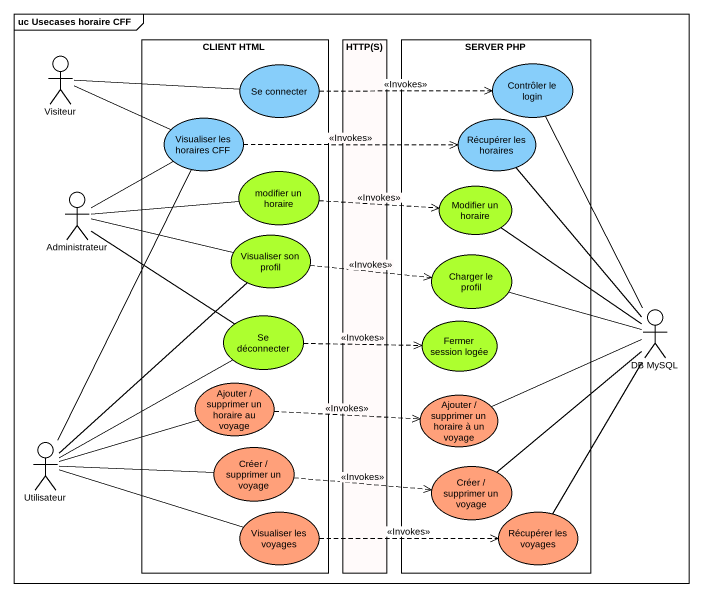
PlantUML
@startuml
mainframe uc Usecases horaire CFF
actor Visiteur
rectangle "CLIENT HTML" as CLIENT_HTML {
  usecase "Se connecter" as Se_connecter #87CEFA
  usecase "Visualiser les horaires CFF" as Visualiser_les_horaires_CFF #87CEFA
  usecase "modifier un horaire" as modifier_un_horaire #ADFF2F
  usecase "Visualiser son profil" as Visualiser_son_profil #ADFF2F
  usecase "Se déconnecter" as Se_déconnecter #ADFF2F
  usecase "Ajouter / supprimer un horaire au voyage" as Ajouter_supprimer_un #FFA07A
  usecase "Créer / supprimer un voyage" as Créer_supprimer_un_voyage #FFA07A
  usecase "Visualiser les voyages" as Visualiser_les_voyages #FFA07A
}
rectangle "HTTP(S)" as HTTP_S #FFFAFA
rectangle "SERVER PHP" as SERVER_PHP {
  usecase "Contrôler le login" as Contrôler_le_login #87CEFA
  usecase "Récupérer les horaires" as Récupérer_les_horaires #87CEFA
  usecase "Modifier un horaire" as Modifier_un_horaire #ADFF2F
  usecase "Charger le profil" as Charger_le_profil #ADFF2F
  usecase "Fermer session logée" as Fermer_session_logée #ADFF2F
  usecase "Ajouter / supprimer un horaire à un voyage" as Ajouter_supprimer_un_2 #FFA07A
  usecase "Créer / supprimer un voyage" as Créer_supprimer_un_voyage_2 #FFA07A
  usecase "Récupérer les voyages" as Récupérer_les_voyages #FFA07A
}
actor Administrateur
actor "DB MySQL" as DB_MySQL
actor Utilisateur
Visiteur -right- Se_connecter
Visiteur -right- Visualiser_les_horaires_CFF
Se_connecter .right.> Contrôler_le_login : <<Invokes>>
Contrôler_le_login -- DB_MySQL
Visualiser_les_horaires_CFF .right.> Récupérer_les_horaires : <<Invokes>>
Récupérer_les_horaires -- DB_MySQL
modifier_un_horaire .right.> Modifier_un_horaire : <<Invokes>>
Modifier_un_horaire -- DB_MySQL
Administrateur -up- Visualiser_les_horaires_CFF
Administrateur -right- modifier_un_horaire
Administrateur -right- Visualiser_son_profil
Administrateur -- Se_déconnecter
Visualiser_son_profil .right.> Charger_le_profil : <<Invokes>>
Visualiser_son_profil -- Utilisateur
Charger_le_profil -right- DB_MySQL
Se_déconnecter .right.> Fermer_session_logée : <<Invokes>>
Ajouter_supprimer_un .right.> Ajouter_supprimer_un_2 : <<Invokes>>
Ajouter_supprimer_un_2 -right- DB_MySQL
Utilisateur -up- Visualiser_les_horaires_CFF
Utilisateur -up- Se_déconnecter
Utilisateur -right- Ajouter_supprimer_un
Utilisateur -right- Créer_supprimer_un_voyage
Utilisateur -right- Visualiser_les_voyages
Créer_supprimer_un_voyage .right.> Créer_supprimer_un_voyage_2 : <<Invokes>>
Créer_supprimer_un_voyage_2 -up- DB_MySQL
Visualiser_les_voyages .right.> Récupérer_les_voyages : <<Invokes>>
Récupérer_les_voyages -up- DB_MySQL
@enduml
